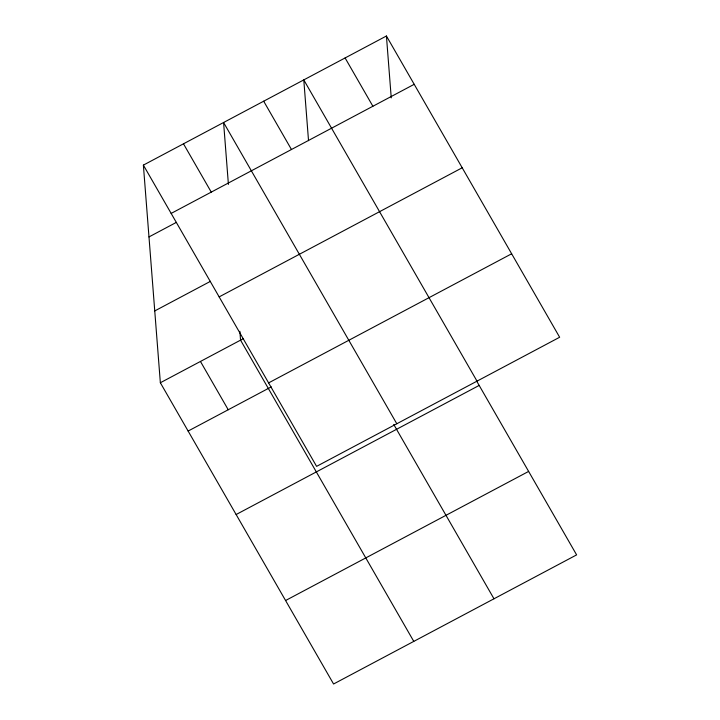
<?xml version="1.0" encoding="UTF-8"?>
<svg xmlns="http://www.w3.org/2000/svg" width="720" height="720" viewBox="0 0 720 720"><rect width="100%" height="100%" fill="white"/><g stroke="black" fill="none" stroke-linecap="round" stroke-linejoin="round"><path stroke-width="1.08" d="M143.379 165.114L386.424 36L559.647 337.248L316.602 466.362L143.379 165.114L160.353 382.752L333.576 684L576.621 554.886L476.379 380.565M171.153 213.417L414.198 84.312M148.977 236.934L176.364 222.381M154.746 310.932L210.501 281.313M219.159 296.892L462.204 167.778M160.353 382.752L243.486 338.589M268.605 382.896L511.65 253.782M188.127 431.055L271.269 386.892M236.124 514.53L479.169 385.416M285.579 600.525L528.624 471.42M345.105 57.951L372.888 106.254M477.018 381.15L303.786 79.902L308.529 140.67M263.682 101.205L291.465 149.508M396.81 423.756L223.587 122.508L228.411 184.383M393.741 424.458L493.983 598.788M183.483 143.811L211.257 192.114M413.784 641.394L240.552 340.146L239.868 331.308M200.448 361.449L228.231 409.752M386.424 36L391.248 97.875"/></g></svg>
